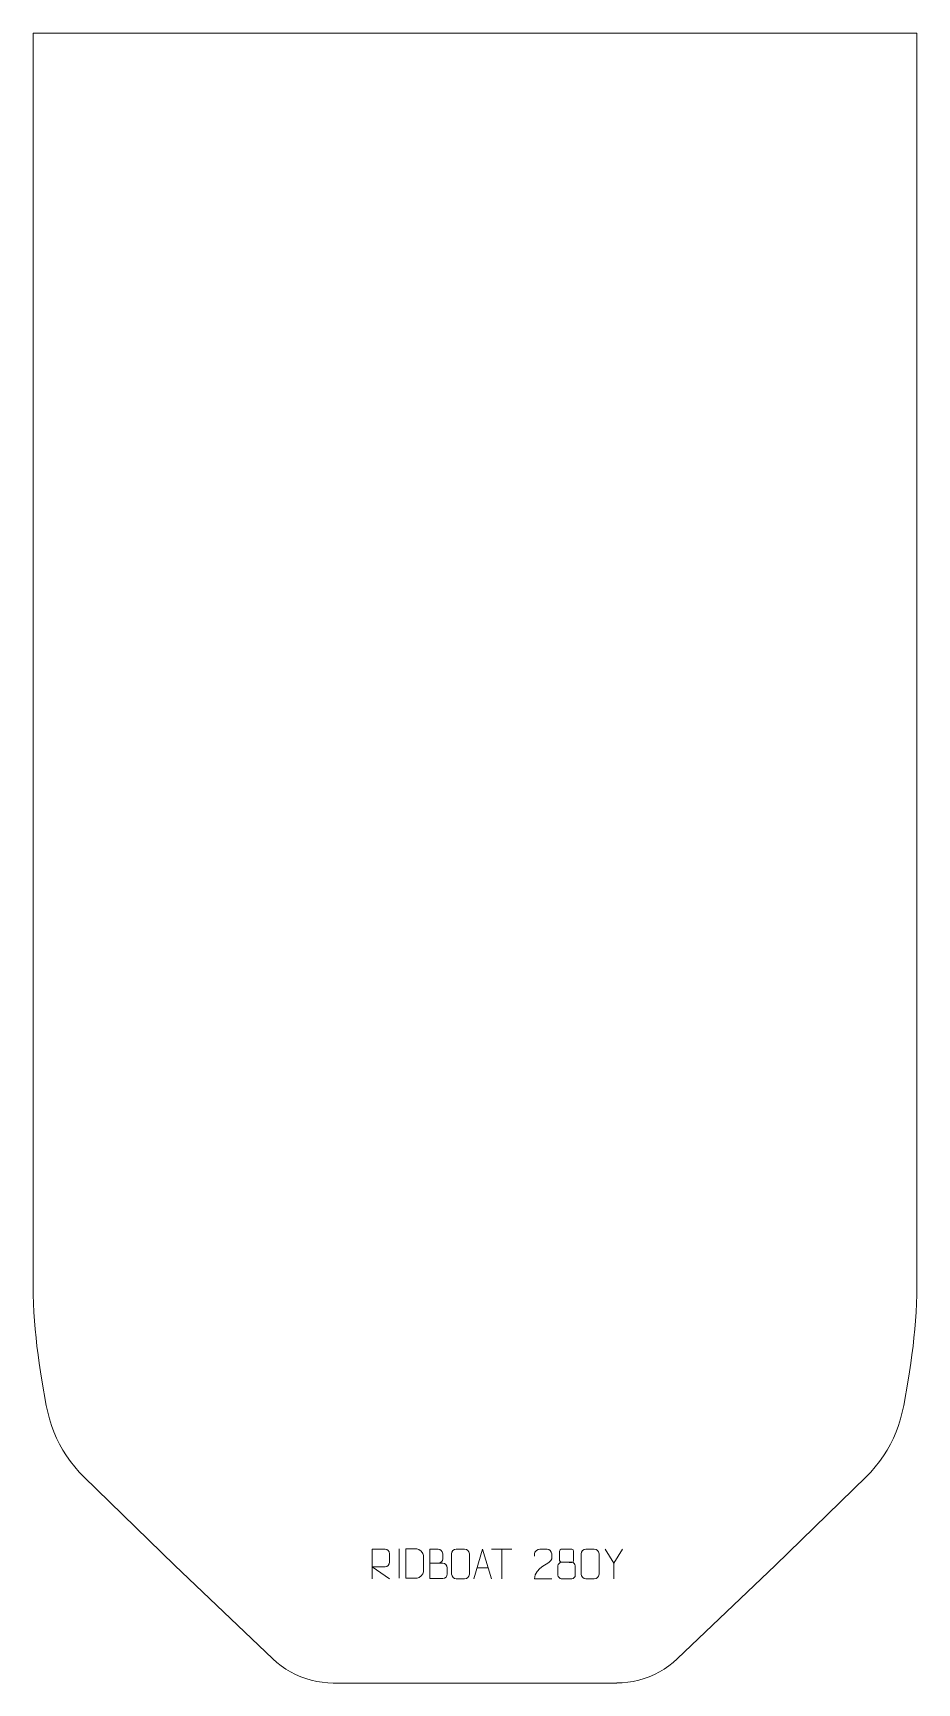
# Model space of a CAD drawing. Header units: millimetres. Extents: x -375 to 375, y -1145 to 255.
import ezdxf

# ---------------------------------------------------------------- set-up
doc = ezdxf.new("R2010")
doc.units = ezdxf.units.MM
doc.header["$MEASUREMENT"] = 0
doc.layers.add('layer 1', color=7, linetype='Continuous')

msp = doc.modelspace()

# ---------------------------------------------------------------- linework, layer by layer
at = {"layer": 'layer 1', "color": 242, "lineweight": 9}
msp.add_open_spline([(120.2011, -1144.9996), (120.2011, -1144.9996), (-120.2014, -1144.9996), (-120.2014, -1144.9996), (-120.2014, -1144.9996), (-120.2014, -1144.9996), (-124.9228, -1144.8499), (-124.9228, -1144.8499), (-124.9228, -1144.8499), (-124.9228, -1144.8499), (-129.6246, -1144.401), (-129.6246, -1144.401), (-129.6246, -1144.401), (-129.6246, -1144.401), (-134.2893, -1143.6561), (-134.2893, -1143.6561), (-134.2893, -1143.6561), (-134.2893, -1143.6561), (-138.8971, -1142.6162), (-138.8971, -1142.6162), (-138.8971, -1142.6162), (-138.8971, -1142.6162), (-143.4294, -1141.2864), (-143.4294, -1141.2864), (-143.4294, -1141.2864), (-143.4294, -1141.2864), (-147.8688, -1139.6717), (-147.8688, -1139.6717), (-147.8688, -1139.6717), (-147.8688, -1139.6717), (-152.1962, -1137.7794), (-152.1962, -1137.7794), (-152.1962, -1137.7794), (-152.1962, -1137.7794), (-156.3957, -1135.6159), (-156.3957, -1135.6159), (-156.3957, -1135.6159), (-156.3957, -1135.6159), (-160.4496, -1133.1913), (-160.4496, -1133.1913), (-160.4496, -1133.1913), (-160.4496, -1133.1913), (-164.3418, -1130.5143), (-164.3418, -1130.5143), (-164.3418, -1130.5143), (-164.3418, -1130.5143), (-168.056, -1127.5966), (-168.056, -1127.5966), (-168.056, -1127.5966), (-168.056, -1127.5966), (-171.5786, -1124.4493), (-171.5786, -1124.4493), (-171.5786, -1124.4493), (-171.5786, -1124.4493), (-254.9998, -1044.9996), (-254.9998, -1044.9996), (-254.9998, -1044.9996), (-254.9998, -1044.9996), (-331.7416, -970.1302), (-331.7416, -970.1302), (-331.7416, -970.1302), (-331.7416, -970.1302), (-335.7862, -965.9729), (-335.7862, -965.9729), (-335.7862, -965.9729), (-335.7862, -965.9729), (-339.6104, -961.6101), (-339.6104, -961.6101), (-339.6104, -961.6101), (-339.6104, -961.6101), (-343.2017, -957.0547), (-343.2017, -957.0547), (-343.2017, -957.0547), (-343.2017, -957.0547), (-346.5522, -952.3185), (-346.5522, -952.3185), (-346.5522, -952.3185), (-346.5522, -952.3185), (-349.6505, -947.4147), (-349.6505, -947.4147), (-349.6505, -947.4147), (-349.6505, -947.4147), (-352.4899, -942.3568), (-352.4899, -942.3568), (-352.4899, -942.3568), (-352.4899, -942.3568), (-355.0625, -937.1573), (-355.0625, -937.1573), (-355.0625, -937.1573), (-355.0625, -937.1573), (-357.3611, -931.831), (-357.3611, -931.831), (-357.3611, -931.831), (-357.3611, -931.831), (-359.3797, -926.393), (-359.3797, -926.393), (-359.3797, -926.393), (-359.3797, -926.393), (-361.1121, -920.8568), (-361.1121, -920.8568), (-361.1121, -920.8568), (-361.1121, -920.8568), (-362.5546, -915.2374), (-362.5546, -915.2374), (-362.5546, -915.2374), (-362.5546, -915.2374), (-363.7038, -909.5518), (-363.7038, -909.5518), (-363.7038, -909.5518), (-363.7038, -909.5518), (-367.45, -888.1437), (-367.45, -888.1437), (-367.45, -888.1437), (-367.45, -888.1437), (-368.6533, -880.9622), (-368.6533, -880.9622), (-368.6533, -880.9622), (-368.6533, -880.9622), (-369.7527, -873.7642), (-369.7527, -873.7642), (-369.7527, -873.7642), (-369.7527, -873.7642), (-370.7478, -866.5508), (-370.7478, -866.5508), (-370.7478, -866.5508), (-370.7478, -866.5508), (-371.6399, -859.3237), (-371.6399, -859.3237), (-371.6399, -859.3237), (-371.6399, -859.3237), (-372.427, -852.0854), (-372.427, -852.0854), (-372.427, -852.0854), (-372.427, -852.0854), (-373.109, -844.8359), (-373.109, -844.8359), (-373.109, -844.8359), (-373.109, -844.8359), (-373.6861, -837.5769), (-373.6861, -837.5769), (-373.6861, -837.5769), (-373.6861, -837.5769), (-374.1594, -830.3111), (-374.1594, -830.3111), (-374.1594, -830.3111), (-374.1594, -830.3111), (-374.5266, -823.0381), (-374.5266, -823.0381), (-374.5266, -823.0381), (-374.5266, -823.0381), (-374.7897, -815.7621), (-374.7897, -815.7621), (-374.7897, -815.7621), (-374.7897, -815.7621), (-374.9472, -808.4816), (-374.9472, -808.4816), (-374.9472, -808.4816), (-374.9472, -808.4816), (-374.9996, -801.2001), (-374.9996, -801.2001), (-374.9996, -801.2001), (-374.9996, -801.2001), (-374.9996, 254.9996), (-374.9996, 254.9996), (-374.9996, 254.9996), (-374.9996, 254.9996), (374.9996, 254.9996), (374.9996, 254.9996), (374.9996, 254.9996), (374.9996, 254.9996), (374.9996, -801.2001), (374.9996, -801.2001), (374.9996, -801.2001), (374.9996, -801.2001), (374.9469, -808.4816), (374.9469, -808.4816), (374.9469, -808.4816), (374.9469, -808.4816), (374.7896, -815.7621), (374.7896, -815.7621), (374.7896, -815.7621), (374.7896, -815.7621), (374.5273, -823.0381), (374.5273, -823.0381), (374.5273, -823.0381), (374.5273, -823.0381), (374.1591, -830.3111), (374.1591, -830.3111), (374.1591, -830.3111), (374.1591, -830.3111), (373.6861, -837.5769), (373.6861, -837.5769), (373.6861, -837.5769), (373.6861, -837.5769), (373.1089, -844.8359), (373.1089, -844.8359), (373.1089, -844.8359), (373.1089, -844.8359), (372.4267, -852.0854), (372.4267, -852.0854), (372.4267, -852.0854), (372.4267, -852.0854), (371.6396, -859.3237), (371.6396, -859.3237), (371.6396, -859.3237), (371.6396, -859.3237), (370.7484, -866.5508), (370.7484, -866.5508), (370.7484, -866.5508), (370.7484, -866.5508), (369.7524, -873.7642), (369.7524, -873.7642), (369.7524, -873.7642), (369.7524, -873.7642), (368.6532, -880.9622), (368.6532, -880.9622), (368.6532, -880.9622), (368.6532, -880.9622), (367.4497, -888.1437), (367.4497, -888.1437), (367.4497, -888.1437), (367.4497, -888.1437), (363.7028, -909.5518), (363.7028, -909.5518), (363.7028, -909.5518), (363.7028, -909.5518), (362.5553, -915.2374), (362.5553, -915.2374), (362.5553, -915.2374), (362.5553, -915.2374), (361.1121, -920.8568), (361.1121, -920.8568), (361.1121, -920.8568), (361.1121, -920.8568), (359.3797, -926.393), (359.3797, -926.393), (359.3797, -926.393), (359.3797, -926.393), (357.3618, -931.831), (357.3618, -931.831), (357.3618, -931.831), (357.3618, -931.831), (355.0625, -937.1573), (355.0625, -937.1573), (355.0625, -937.1573), (355.0625, -937.1573), (352.4896, -942.3568), (352.4896, -942.3568), (352.4896, -942.3568), (352.4896, -942.3568), (349.6502, -947.4147), (349.6502, -947.4147), (349.6502, -947.4147), (349.6502, -947.4147), (346.5509, -952.3185), (346.5509, -952.3185), (346.5509, -952.3185), (346.5509, -952.3185), (343.2015, -957.0547), (343.2015, -957.0547), (343.2015, -957.0547), (343.2015, -957.0547), (339.6104, -961.6101), (339.6104, -961.6101), (339.6104, -961.6101), (339.6104, -961.6101), (335.7869, -965.9729), (335.7869, -965.9729), (335.7869, -965.9729), (335.7869, -965.9729), (331.7415, -970.1302), (331.7415, -970.1302), (331.7415, -970.1302), (331.7415, -970.1302), (254.9995, -1044.9996), (254.9995, -1044.9996), (254.9995, -1044.9996), (254.9995, -1044.9996), (171.5783, -1124.4493), (171.5783, -1124.4493), (171.5783, -1124.4493), (171.5783, -1124.4493), (168.056, -1127.5966), (168.056, -1127.5966), (168.056, -1127.5966), (168.056, -1127.5966), (164.3418, -1130.5143), (164.3418, -1130.5143), (164.3418, -1130.5143), (164.3418, -1130.5143), (160.4495, -1133.1913), (160.4495, -1133.1913), (160.4495, -1133.1913), (160.4495, -1133.1913), (156.3954, -1135.6159), (156.3954, -1135.6159), (156.3954, -1135.6159), (156.3954, -1135.6159), (152.1962, -1137.7794), (152.1962, -1137.7794), (152.1962, -1137.7794), (152.1962, -1137.7794), (147.8685, -1139.6717), (147.8685, -1139.6717), (147.8685, -1139.6717), (147.8685, -1139.6717), (143.4294, -1141.2864), (143.4294, -1141.2864), (143.4294, -1141.2864), (143.4294, -1141.2864), (138.8971, -1142.6162), (138.8971, -1142.6162), (138.8971, -1142.6162), (138.8971, -1142.6162), (134.289, -1143.6561), (134.289, -1143.6561), (134.289, -1143.6561), (134.289, -1143.6561), (129.6243, -1144.401), (129.6243, -1144.401), (129.6243, -1144.401), (129.6243, -1144.401), (124.9226, -1144.8499), (124.9226, -1144.8499), (124.9226, -1144.8499), (124.9226, -1144.8499), (120.2011, -1144.9996), (120.2011, -1144.9996)], degree=3, knots=[0, 0, 0, 0, 0.012048193, 0.012048193, 0.012048193, 0.012048193, 0.024096386, 0.024096386, 0.024096386, 0.024096386, 0.036144578, 0.036144578, 0.036144578, 0.036144578, 0.048192771, 0.048192771, 0.048192771, 0.048192771, 0.060240964, 0.060240964, 0.060240964, 0.060240964, 0.072289157, 0.072289157, 0.072289157, 0.072289157, 0.084337349, 0.084337349, 0.084337349, 0.084337349, 0.096385542, 0.096385542, 0.096385542, 0.096385542, 0.108433735, 0.108433735, 0.108433735, 0.108433735, 0.120481928, 0.120481928, 0.120481928, 0.120481928, 0.13253012, 0.13253012, 0.13253012, 0.13253012, 0.144578313, 0.144578313, 0.144578313, 0.144578313, 0.156626506, 0.156626506, 0.156626506, 0.156626506, 0.168674699, 0.168674699, 0.168674699, 0.168674699, 0.180722892, 0.180722892, 0.180722892, 0.180722892, 0.192771084, 0.192771084, 0.192771084, 0.192771084, 0.204819277, 0.204819277, 0.204819277, 0.204819277, 0.21686747, 0.21686747, 0.21686747, 0.21686747, 0.228915663, 0.228915663, 0.228915663, 0.228915663, 0.240963855, 0.240963855, 0.240963855, 0.240963855, 0.253012048, 0.253012048, 0.253012048, 0.253012048, 0.265060241, 0.265060241, 0.265060241, 0.265060241, 0.277108434, 0.277108434, 0.277108434, 0.277108434, 0.289156627, 0.289156627, 0.289156627, 0.289156627, 0.301204819, 0.301204819, 0.301204819, 0.301204819, 0.313253012, 0.313253012, 0.313253012, 0.313253012, 0.325301205, 0.325301205, 0.325301205, 0.325301205, 0.337349398, 0.337349398, 0.337349398, 0.337349398, 0.34939759, 0.34939759, 0.34939759, 0.34939759, 0.361445783, 0.361445783, 0.361445783, 0.361445783, 0.373493976, 0.373493976, 0.373493976, 0.373493976, 0.385542169, 0.385542169, 0.385542169, 0.385542169, 0.397590361, 0.397590361, 0.397590361, 0.397590361, 0.409638554, 0.409638554, 0.409638554, 0.409638554, 0.421686747, 0.421686747, 0.421686747, 0.421686747, 0.43373494, 0.43373494, 0.43373494, 0.43373494, 0.445783133, 0.445783133, 0.445783133, 0.445783133, 0.457831325, 0.457831325, 0.457831325, 0.457831325, 0.469879518, 0.469879518, 0.469879518, 0.469879518, 0.481927711, 0.481927711, 0.481927711, 0.481927711, 0.493975904, 0.493975904, 0.493975904, 0.493975904, 0.506024096, 0.506024096, 0.506024096, 0.506024096, 0.518072289, 0.518072289, 0.518072289, 0.518072289, 0.530120482, 0.530120482, 0.530120482, 0.530120482, 0.542168675, 0.542168675, 0.542168675, 0.542168675, 0.554216867, 0.554216867, 0.554216867, 0.554216867, 0.56626506, 0.56626506, 0.56626506, 0.56626506, 0.578313253, 0.578313253, 0.578313253, 0.578313253, 0.590361446, 0.590361446, 0.590361446, 0.590361446, 0.602409639, 0.602409639, 0.602409639, 0.602409639, 0.614457831, 0.614457831, 0.614457831, 0.614457831, 0.626506024, 0.626506024, 0.626506024, 0.626506024, 0.638554217, 0.638554217, 0.638554217, 0.638554217, 0.65060241, 0.65060241, 0.65060241, 0.65060241, 0.662650602, 0.662650602, 0.662650602, 0.662650602, 0.674698795, 0.674698795, 0.674698795, 0.674698795, 0.686746988, 0.686746988, 0.686746988, 0.686746988, 0.698795181, 0.698795181, 0.698795181, 0.698795181, 0.710843373, 0.710843373, 0.710843373, 0.710843373, 0.722891566, 0.722891566, 0.722891566, 0.722891566, 0.734939759, 0.734939759, 0.734939759, 0.734939759, 0.746987952, 0.746987952, 0.746987952, 0.746987952, 0.759036145, 0.759036145, 0.759036145, 0.759036145, 0.771084337, 0.771084337, 0.771084337, 0.771084337, 0.78313253, 0.78313253, 0.78313253, 0.78313253, 0.795180723, 0.795180723, 0.795180723, 0.795180723, 0.807228916, 0.807228916, 0.807228916, 0.807228916, 0.819277108, 0.819277108, 0.819277108, 0.819277108, 0.831325301, 0.831325301, 0.831325301, 0.831325301, 0.843373494, 0.843373494, 0.843373494, 0.843373494, 0.855421687, 0.855421687, 0.855421687, 0.855421687, 0.86746988, 0.86746988, 0.86746988, 0.86746988, 0.879518072, 0.879518072, 0.879518072, 0.879518072, 0.891566265, 0.891566265, 0.891566265, 0.891566265, 0.903614458, 0.903614458, 0.903614458, 0.903614458, 0.915662651, 0.915662651, 0.915662651, 0.915662651, 0.927710843, 0.927710843, 0.927710843, 0.927710843, 0.939759036, 0.939759036, 0.939759036, 0.939759036, 0.951807229, 0.951807229, 0.951807229, 0.951807229, 0.963855422, 0.963855422, 0.963855422, 0.963855422, 0.975903614, 0.975903614, 0.975903614, 0.975903614, 1, 1, 1, 1], dxfattribs=at)
at = {"layer": 'layer 1', "color": 250, "lineweight": 9}
for points, knots in [([(-87.1341, -1056.4986), (-87.1341, -1056.4986), (-87.1341, -1031.5451), (-87.1341, -1031.5451), (-87.1341, -1031.5451), (-83.5393, -1031.5451), (-79.9438, -1031.5451), (-76.3486, -1031.5451), (-76.3486, -1031.5451), (-74.0233, -1031.5828), (-72.466, -1033.0728), (-72.4701, -1035.4392), (-72.4701, -1035.4392), (-72.4705, -1037.4747), (-72.4705, -1040.5341), (-72.4701, -1042.5701), (-72.4701, -1042.5701), (-72.4766, -1044.4456), (-74.2889, -1046.3874), (-76.2984, -1046.4065), (-76.2984, -1046.4065), (-76.2984, -1046.4065), (-87.1341, -1046.4065), (-87.1341, -1046.4065), (-87.1341, -1046.4065), (-87.1341, -1046.4065), (-72.4794, -1056.4986), (-72.4794, -1056.4986)], [0, 0, 0, 0, 0.125, 0.125, 0.125, 0.125, 0.25, 0.25, 0.25, 0.25, 0.375, 0.375, 0.375, 0.375, 0.5, 0.5, 0.5, 0.5, 0.625, 0.625, 0.625, 0.625, 0.75, 0.75, 0.75, 0.75, 1, 1, 1, 1]), ([(-58.6498, -1056.0142), (-56.318, -1056.0138), (-51.3678, -1056.0378), (-49.0363, -1056.0381), (-49.0363, -1056.0381), (-47.1113, -1056.1435), (-43.7927, -1052.6019), (-43.8039, -1050.5846), (-43.8039, -1050.5846), (-43.8043, -1044.8145), (-43.8043, -1042.6448), (-43.8039, -1036.8755), (-43.8039, -1036.8755), (-43.8082, -1034.7374), (-47.1827, -1031.0773), (-49.3351, -1031.0908), (-49.3351, -1031.0908), (-51.6608, -1031.0908), (-56.3851, -1031.0908), (-58.7112, -1031.0908), (-58.7112, -1031.0908), (-58.7108, -1036.8377), (-58.6495, -1050.2669), (-58.6498, -1056.0142)], [0, 0, 0, 0, 0.142857143, 0.142857143, 0.142857143, 0.142857143, 0.285714286, 0.285714286, 0.285714286, 0.285714286, 0.428571429, 0.428571429, 0.428571429, 0.428571429, 0.571428571, 0.571428571, 0.571428571, 0.571428571, 0.714285714, 0.714285714, 0.714285714, 0.714285714, 1, 1, 1, 1]), ([(-38.2811, -1043.4055), (-34.6425, -1043.4051), (-31.0554, -1043.4051), (-27.416, -1043.4055), (-27.416, -1043.4055), (-25.4406, -1043.4228), (-23.517, -1045.1589), (-23.517, -1047.2085), (-23.517, -1047.2085), (-23.5174, -1048.3371), (-23.5174, -1051.3865), (-23.517, -1052.5154), (-23.517, -1052.5154), (-23.4994, -1054.3733), (-25.0415, -1056.3872), (-27.363, -1056.3703), (-27.363, -1056.3703), (-31.0028, -1056.3699), (-34.6422, -1056.3699), (-38.2811, -1056.3703), (-38.2811, -1056.3703), (-38.2811, -1048.052), (-38.2811, -1039.7342), (-38.2811, -1031.4167), (-38.2811, -1031.4167), (-35.9074, -1031.4167), (-33.5333, -1031.4167), (-31.1591, -1031.4167), (-31.1591, -1031.4167), (-29.4783, -1031.3991), (-27.3815, -1033.3096), (-27.3638, -1035.272), (-27.3638, -1035.272), (-27.3642, -1037.3381), (-27.3642, -1037.4841), (-27.3638, -1039.5506), (-27.3638, -1039.5506), (-27.3465, -1041.6167), (-29.201, -1043.4228), (-31.211, -1043.4055)], [0, 0, 0, 0, 0.090909091, 0.090909091, 0.090909091, 0.090909091, 0.181818182, 0.181818182, 0.181818182, 0.181818182, 0.272727273, 0.272727273, 0.272727273, 0.272727273, 0.363636364, 0.363636364, 0.363636364, 0.363636364, 0.454545455, 0.454545455, 0.454545455, 0.454545455, 0.545454545, 0.545454545, 0.545454545, 0.545454545, 0.636363636, 0.636363636, 0.636363636, 0.636363636, 0.727272727, 0.727272727, 0.727272727, 0.727272727, 0.818181818, 0.818181818, 0.818181818, 0.818181818, 1, 1, 1, 1]), ([(-15.8683, -1031.5252), (-13.5022, -1031.5252), (-11.1357, -1031.5252), (-8.7692, -1031.5252), (-8.7692, -1031.5252), (-6.7887, -1031.4896), (-4.7627, -1032.9839), (-4.7356, -1035.426), (-4.7356, -1035.426), (-4.736, -1041.1834), (-4.736, -1046.9412), (-4.7356, -1052.6994), (-4.7356, -1052.6994), (-4.8777, -1055.027), (-6.5841, -1056.5093), (-8.7692, -1056.5201), (-8.7692, -1056.5201), (-11.1416, -1056.5197), (-13.514, -1056.5197), (-15.886, -1056.5201), (-15.886, -1056.5201), (-17.8445, -1056.6257), (-19.8509, -1054.7378), (-19.8395, -1052.7168), (-19.8395, -1052.7168), (-19.8391, -1046.9362), (-19.8391, -1041.1559), (-19.8395, -1035.3761), (-19.8395, -1035.3761), (-19.8352, -1033.2341), (-18.0581, -1031.5116), (-15.8683, -1031.5252)], [0, 0, 0, 0, 0.111111111, 0.111111111, 0.111111111, 0.111111111, 0.222222222, 0.222222222, 0.222222222, 0.222222222, 0.333333333, 0.333333333, 0.333333333, 0.333333333, 0.444444444, 0.444444444, 0.444444444, 0.444444444, 0.555555556, 0.555555556, 0.555555556, 0.555555556, 0.666666667, 0.666666667, 0.666666667, 0.666666667, 0.777777778, 0.777777778, 0.777777778, 0.777777778, 1, 1, 1, 1]), ([(-1.0529, -1056.4767), (-1.0529, -1056.4767), (6.3181, -1031.5232), (6.3181, -1031.5232), (6.3181, -1031.5232), (6.3181, -1031.5232), (13.888, -1056.4767), (13.888, -1056.4767)], [0, 0, 0, 0, 0.333333333, 0.333333333, 0.333333333, 0.333333333, 1, 1, 1, 1]), ([(65.0838, -1056.5116), (60.1694, -1056.5113), (55.255, -1056.5113), (50.3409, -1056.5116), (50.3409, -1056.5116), (50.3409, -1046.5793), (64.9919, -1043.9381), (65.0838, -1039.6278), (65.0838, -1039.6278), (65.0835, -1038.2037), (65.0835, -1036.78), (65.0838, -1035.3567), (65.0838, -1035.3567), (65.0669, -1033.2796), (62.9441, -1031.5548), (61.2731, -1031.5375), (61.2731, -1031.5375), (59.1999, -1031.5379), (57.127, -1031.5379), (55.0546, -1031.5375), (55.0546, -1031.5375), (53.2325, -1031.521), (50.4078, -1033.3131), (50.3409, -1035.4067), (50.3409, -1035.4067), (50.3409, -1035.4067), (50.3409, -1037.4615), (50.3409, -1037.4615)], [0, 0, 0, 0, 0.125, 0.125, 0.125, 0.125, 0.25, 0.25, 0.25, 0.25, 0.375, 0.375, 0.375, 0.375, 0.5, 0.5, 0.5, 0.5, 0.625, 0.625, 0.625, 0.625, 0.75, 0.75, 0.75, 0.75, 1, 1, 1, 1]), ([(71.759, -1033.0136), (71.759, -1035.2266), (71.759, -1038.9089), (71.759, -1041.1222), (71.759, -1041.1222), (71.774, -1041.6296), (72.5814, -1042.561), (73.2815, -1042.5598), (73.2815, -1042.5598), (76.2514, -1042.5596), (79.2216, -1042.6445), (82.192, -1042.6448), (82.192, -1042.6448), (82.9891, -1042.6406), (83.7098, -1041.8503), (83.7072, -1041.1296), (83.7072, -1041.1296), (83.7069, -1038.9136), (83.7069, -1035.2289), (83.7072, -1033.0136), (83.7072, -1033.0136), (83.6887, -1032.3028), (83.0773, -1031.5424), (82.2434, -1031.5498), (82.2434, -1031.5498), (79.2263, -1031.5501), (76.2094, -1031.5501), (73.1928, -1031.5498), (73.1928, -1031.5498), (72.5664, -1031.5422), (71.7423, -1032.2532), (71.759, -1033.0136)], [0, 0, 0, 0, 0.111111111, 0.111111111, 0.111111111, 0.111111111, 0.222222222, 0.222222222, 0.222222222, 0.222222222, 0.333333333, 0.333333333, 0.333333333, 0.333333333, 0.444444444, 0.444444444, 0.444444444, 0.444444444, 0.555555556, 0.555555556, 0.555555556, 0.555555556, 0.666666667, 0.666666667, 0.666666667, 0.666666667, 0.777777778, 0.777777778, 0.777777778, 0.777777778, 1, 1, 1, 1]), ([(94.1317, -1031.5252), (96.4978, -1031.5252), (98.8643, -1031.5252), (101.2308, -1031.5252), (101.2308, -1031.5252), (103.2113, -1031.4896), (105.2373, -1032.9839), (105.2644, -1035.426), (105.2644, -1035.426), (105.264, -1041.1834), (105.264, -1046.9412), (105.2644, -1052.6994), (105.2644, -1052.6994), (105.1223, -1055.027), (103.4159, -1056.5093), (101.2308, -1056.5201), (101.2308, -1056.5201), (98.8584, -1056.5197), (96.486, -1056.5197), (94.114, -1056.5201), (94.114, -1056.5201), (92.1555, -1056.6257), (90.1491, -1054.7378), (90.1605, -1052.7168), (90.1605, -1052.7168), (90.1609, -1046.9362), (90.1609, -1041.1559), (90.1605, -1035.3761), (90.1605, -1035.3761), (90.1648, -1033.2341), (91.9419, -1031.5116), (94.1317, -1031.5252)], [0, 0, 0, 0, 0.111111111, 0.111111111, 0.111111111, 0.111111111, 0.222222222, 0.222222222, 0.222222222, 0.222222222, 0.333333333, 0.333333333, 0.333333333, 0.333333333, 0.444444444, 0.444444444, 0.444444444, 0.444444444, 0.555555556, 0.555555556, 0.555555556, 0.555555556, 0.666666667, 0.666666667, 0.666666667, 0.666666667, 0.777777778, 0.777777778, 0.777777778, 0.777777778, 1, 1, 1, 1]), ([(125.0341, -1031.5477), (125.0341, -1031.5477), (117.7117, -1043.4464), (117.7117, -1043.4464), (117.7117, -1043.4464), (117.7117, -1043.4464), (117.7124, -1056.5013), (117.7124, -1056.5013)], [0, 0, 0, 0, 0.333333333, 0.333333333, 0.333333333, 0.333333333, 1, 1, 1, 1]), ([(70.3002, -1045.5318), (70.3002, -1048.7026), (70.3002, -1050.4047), (70.3002, -1053.5761), (70.3002, -1053.5761), (70.2917, -1054.798), (71.9896, -1056.4907), (73.2422, -1056.4992), (73.2422, -1056.4992), (76.2253, -1056.4989), (79.2086, -1056.4989), (82.192, -1056.4992), (82.192, -1056.4992), (83.5153, -1056.4875), (85.1357, -1054.8659), (85.1246, -1053.5667), (85.1246, -1053.5667), (85.1243, -1050.3985), (85.1243, -1048.6997), (85.1246, -1045.5318), (85.1246, -1045.5318), (85.0549, -1044.1514), (83.4771, -1042.5728), (82.1717, -1042.5789), (82.1717, -1042.5789), (79.1951, -1042.5792), (76.2185, -1042.5792), (73.2422, -1042.5789), (73.2422, -1042.5789), (72.1627, -1042.5725), (70.3164, -1044.1514), (70.3002, -1045.5318)], [0, 0, 0, 0, 0.111111111, 0.111111111, 0.111111111, 0.111111111, 0.222222222, 0.222222222, 0.222222222, 0.222222222, 0.333333333, 0.333333333, 0.333333333, 0.333333333, 0.444444444, 0.444444444, 0.444444444, 0.444444444, 0.555555556, 0.555555556, 0.555555556, 0.555555556, 0.666666667, 0.666666667, 0.666666667, 0.666666667, 0.777777778, 0.777777778, 0.777777778, 0.777777778, 1, 1, 1, 1])]:
    msp.add_open_spline(points, degree=3, knots=knots, dxfattribs=at)
for points in [[(-64.4701, -1031.083), (-64.4701, -1031.083), (-64.4701, -1056.0571), (-64.4701, -1056.0571)], [(14.139, -1031.5467), (14.139, -1031.5467), (31.1262, -1031.5467), (31.1262, -1031.5467)], [(22.6328, -1056.4767), (22.6328, -1056.4767), (22.6328, -1031.5232), (22.6328, -1031.5232)], [(117.7117, -1043.4464), (117.7117, -1043.4464), (110.3908, -1031.5477), (110.3908, -1031.5477)], [(1.6697, -1047.2273), (1.6697, -1047.2273), (11.1654, -1047.2273), (11.1654, -1047.2273)]]:
    msp.add_open_spline(points, degree=3, dxfattribs=at)

doc.saveas('drawing.dxf')
